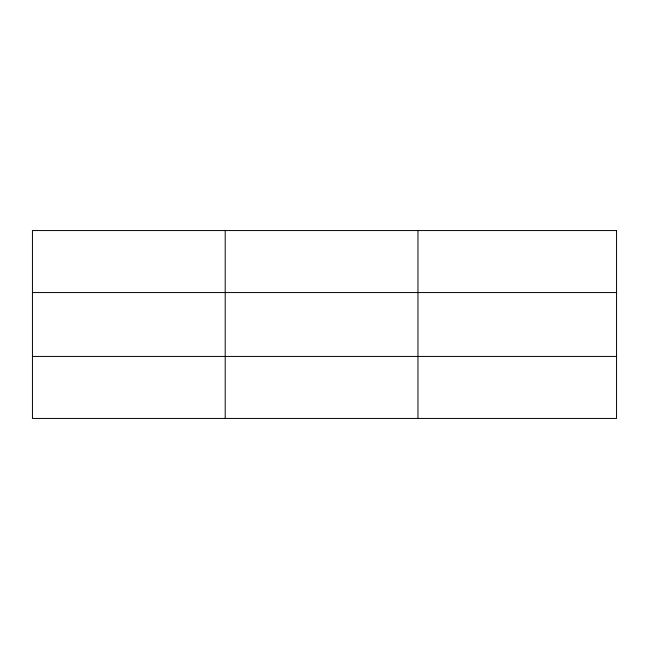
<?xml version="1.0" encoding="UTF-8"?>
<svg xmlns="http://www.w3.org/2000/svg" width="649" height="649" viewBox="0 0 649 649"><rect width="100%" height="100%" fill="white"/><g stroke="black" fill="none" stroke-linecap="round" stroke-linejoin="round"><path stroke-width="0.97" d="M225.203 230.557L225.203 418.443M417.956 230.557L417.956 418.443M32.45 292.561L616.55 292.561M32.45 356.439L616.55 356.439M616.55 230.557L616.55 418.443L32.45 418.443L32.45 230.557L616.55 230.557"/></g></svg>
